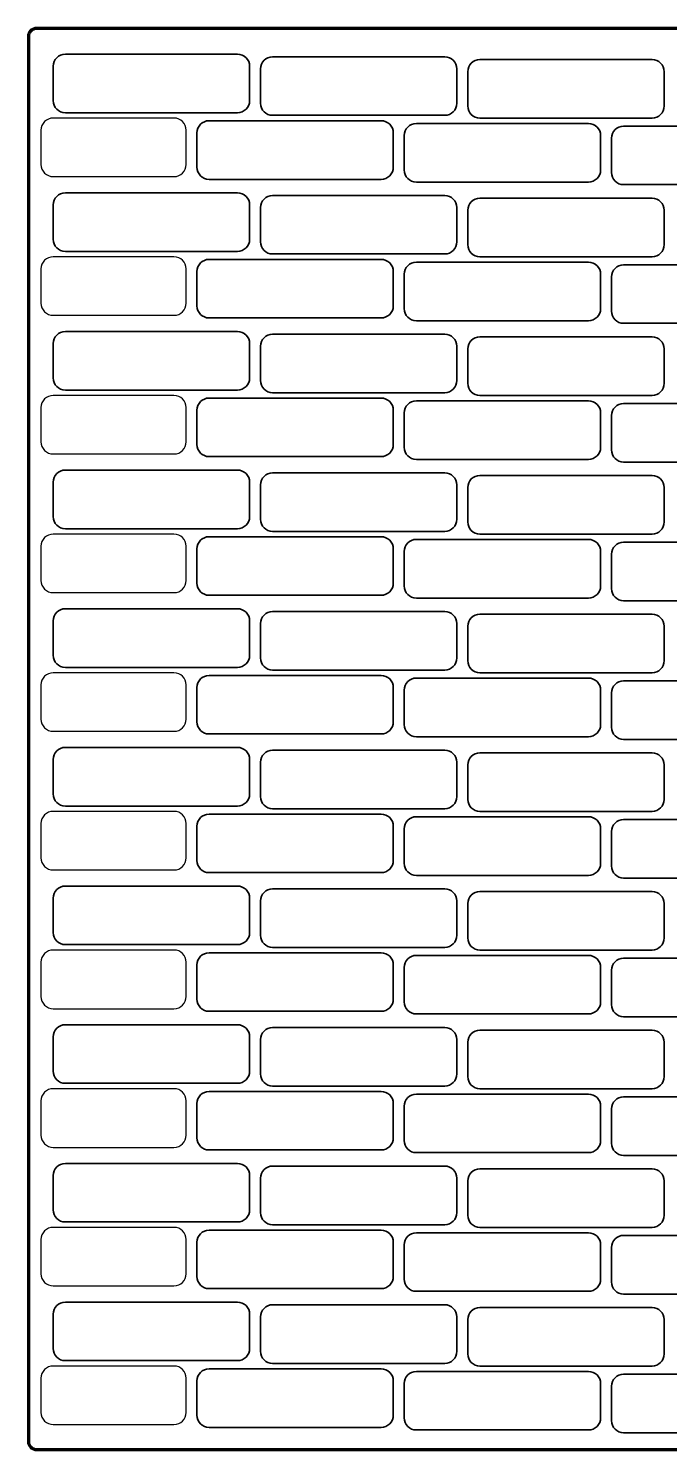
# Model space of a CAD drawing. Extents: x 1 to 1079, y -1079 to -1.
# Drawn here: x 1 to 488, y -1079 to -1 of the extents above; entities that cross this region are included whole.
import ezdxf

# ---------------------------------------------------------------- set-up
doc = ezdxf.new("R2010")
doc.units = 0
doc.header["$MEASUREMENT"] = 0
doc.layers.add('Layer 1', color=7, linetype='Continuous', lineweight=0)

msp = doc.modelspace()

# ---------------------------------------------------------------- linework, layer by layer
at = {"layer": 'Layer 1', "color": 18, "lineweight": 106, "true_color": 0x000000}
msp.add_open_spline([(1073, -1078.8), (1073, -1078.8), (7.2, -1078.8), (7.2, -1078.8), (3.8, -1078.8), (1.1, -1076), (1.1, -1072.6), (1.1, -1072.6), (1.1, -6.8), (1.1, -6.8), (1.1, -3.4), (3.8, -0.7), (7.2, -0.7), (7.2, -0.7), (1073, -0.7), (1073, -0.7), (1076.4, -0.7), (1079.1, -3.4), (1079.1, -6.8), (1079.1, -6.8), (1079.1, -1072.6), (1079.1, -1072.6), (1079.1, -1076), (1076.4, -1078.8), (1073, -1078.8)], degree=3, knots=[0, 0, 0, 0, 1, 1, 1, 2, 2, 2, 3, 3, 3, 4, 4, 4, 5, 5, 5, 6, 6, 6, 7, 7, 7, 8, 8, 8, 8], dxfattribs=at)
at = {"layer": 'Layer 1', "color": 18, "lineweight": 35, "true_color": 0x000000}
for points in [[(159.7, -64.6), (159.7, -64.6), (29.1, -64.6), (29.1, -64.6), (24, -64.6), (19.9, -60.5), (19.9, -55.4), (19.9, -55.4), (19.9, -29.4), (19.9, -29.4), (19.9, -24.3), (24, -20.2), (29.1, -20.2), (29.1, -20.2), (159.7, -20.2), (159.7, -20.2), (164.7, -20.2), (168.9, -24.3), (168.9, -29.4), (168.9, -29.4), (168.9, -55.4), (168.9, -55.4), (168.9, -60.5), (164.7, -64.6), (159.7, -64.6)], [(316.9, -66.6), (316.9, -66.6), (186.3, -66.6), (186.3, -66.6), (181.3, -66.6), (177.1, -62.5), (177.1, -57.5), (177.1, -57.5), (177.1, -31.4), (177.1, -31.4), (177.1, -26.3), (181.3, -22.2), (186.3, -22.2), (186.3, -22.2), (316.9, -22.2), (316.9, -22.2), (322, -22.2), (326.1, -26.3), (326.1, -31.4), (326.1, -31.4), (326.1, -57.5), (326.1, -57.5), (326.1, -62.5), (322, -66.6), (316.9, -66.6)], [(474.2, -68.7), (474.2, -68.7), (343.6, -68.7), (343.6, -68.7), (338.5, -68.7), (334.4, -64.6), (334.4, -59.5), (334.4, -59.5), (334.4, -33.5), (334.4, -33.5), (334.4, -28.4), (338.5, -24.3), (343.6, -24.3), (343.6, -24.3), (474.2, -24.3), (474.2, -24.3), (479.3, -24.3), (483.4, -28.4), (483.4, -33.5), (483.4, -33.5), (483.4, -59.5), (483.4, -59.5), (483.4, -64.6), (479.3, -68.7), (474.2, -68.7)], [(268.7, -115.2), (268.7, -115.2), (138.1, -115.2), (138.1, -115.2), (133.1, -115.2), (128.9, -111), (128.9, -106), (128.9, -106), (128.9, -79.9), (128.9, -79.9), (128.9, -74.8), (133.1, -70.7), (138.1, -70.7), (138.1, -70.7), (268.7, -70.7), (268.7, -70.7), (273.8, -70.7), (277.9, -74.8), (277.9, -79.9), (277.9, -79.9), (277.9, -106), (277.9, -106), (277.9, -111), (273.8, -115.2), (268.7, -115.2)], [(426, -117.2), (426, -117.2), (295.4, -117.2), (295.4, -117.2), (290.3, -117.2), (286.2, -113.1), (286.2, -108), (286.2, -108), (286.2, -82), (286.2, -82), (286.2, -76.9), (290.3, -72.8), (295.4, -72.8), (295.4, -72.8), (426, -72.8), (426, -72.8), (431.1, -72.8), (435.2, -76.9), (435.2, -82), (435.2, -82), (435.2, -108), (435.2, -108), (435.2, -113.1), (431.1, -117.2), (426, -117.2)], [(583.2, -119.2), (583.2, -119.2), (452.6, -119.2), (452.6, -119.2), (447.6, -119.2), (443.5, -115.1), (443.5, -110), (443.5, -110), (443.5, -84), (443.5, -84), (443.5, -78.9), (447.6, -74.8), (452.6, -74.8), (452.6, -74.8), (583.2, -74.8), (583.2, -74.8), (588.3, -74.8), (592.4, -78.9), (592.4, -84), (592.4, -84), (592.4, -110), (592.4, -110), (592.4, -115.1), (588.3, -119.2), (583.2, -119.2)], [(159.7, -169.8), (159.7, -169.8), (29.1, -169.8), (29.1, -169.8), (24, -169.8), (19.9, -165.7), (19.9, -160.6), (19.9, -160.6), (19.9, -134.6), (19.9, -134.6), (19.9, -129.5), (24, -125.4), (29.1, -125.4), (29.1, -125.4), (159.7, -125.4), (159.7, -125.4), (164.7, -125.4), (168.9, -129.5), (168.9, -134.6), (168.9, -134.6), (168.9, -160.6), (168.9, -160.6), (168.9, -165.7), (164.7, -169.8), (159.7, -169.8)], [(316.9, -171.8), (316.9, -171.8), (186.3, -171.8), (186.3, -171.8), (181.3, -171.8), (177.1, -167.7), (177.1, -162.6), (177.1, -162.6), (177.1, -136.6), (177.1, -136.6), (177.1, -131.5), (181.3, -127.4), (186.3, -127.4), (186.3, -127.4), (316.9, -127.4), (316.9, -127.4), (322, -127.4), (326.1, -131.5), (326.1, -136.6), (326.1, -136.6), (326.1, -162.6), (326.1, -162.6), (326.1, -167.7), (322, -171.8), (316.9, -171.8)], [(474.2, -173.9), (474.2, -173.9), (343.6, -173.9), (343.6, -173.9), (338.5, -173.9), (334.4, -169.8), (334.4, -164.7), (334.4, -164.7), (334.4, -138.6), (334.4, -138.6), (334.4, -133.6), (338.5, -129.5), (343.6, -129.5), (343.6, -129.5), (474.2, -129.5), (474.2, -129.5), (479.3, -129.5), (483.4, -133.6), (483.4, -138.6), (483.4, -138.6), (483.4, -164.7), (483.4, -164.7), (483.4, -169.8), (479.3, -173.9), (474.2, -173.9)], [(268.7, -220.3), (268.7, -220.3), (138.1, -220.3), (138.1, -220.3), (133.1, -220.3), (128.9, -216.2), (128.9, -211.2), (128.9, -211.2), (128.9, -185.1), (128.9, -185.1), (128.9, -180), (133.1, -175.9), (138.1, -175.9), (138.1, -175.9), (268.7, -175.9), (268.7, -175.9), (273.8, -175.9), (277.9, -180), (277.9, -185.1), (277.9, -185.1), (277.9, -211.2), (277.9, -211.2), (277.9, -216.2), (273.8, -220.3), (268.7, -220.3)], [(426, -222.4), (426, -222.4), (295.4, -222.4), (295.4, -222.4), (290.3, -222.4), (286.2, -218.3), (286.2, -213.2), (286.2, -213.2), (286.2, -187.2), (286.2, -187.2), (286.2, -182.1), (290.3, -178), (295.4, -178), (295.4, -178), (426, -178), (426, -178), (431.1, -178), (435.2, -182.1), (435.2, -187.2), (435.2, -187.2), (435.2, -213.2), (435.2, -213.2), (435.2, -218.3), (431.1, -222.4), (426, -222.4)], [(583.2, -224.4), (583.2, -224.4), (452.6, -224.4), (452.6, -224.4), (447.6, -224.4), (443.5, -220.3), (443.5, -215.2), (443.5, -215.2), (443.5, -189.2), (443.5, -189.2), (443.5, -184.1), (447.6, -180), (452.6, -180), (452.6, -180), (583.2, -180), (583.2, -180), (588.3, -180), (592.4, -184.1), (592.4, -189.2), (592.4, -189.2), (592.4, -215.2), (592.4, -215.2), (592.4, -220.3), (588.3, -224.4), (583.2, -224.4)], [(159.7, -275), (159.7, -275), (29.1, -275), (29.1, -275), (24, -275), (19.9, -270.9), (19.9, -265.8), (19.9, -265.8), (19.9, -239.7), (19.9, -239.7), (19.9, -234.7), (24, -230.6), (29.1, -230.6), (29.1, -230.6), (159.7, -230.6), (159.7, -230.6), (164.7, -230.6), (168.9, -234.7), (168.9, -239.7), (168.9, -239.7), (168.9, -265.8), (168.9, -265.8), (168.9, -270.9), (164.7, -275), (159.7, -275)], [(316.9, -277), (316.9, -277), (186.3, -277), (186.3, -277), (181.3, -277), (177.1, -272.9), (177.1, -267.8), (177.1, -267.8), (177.1, -241.8), (177.1, -241.8), (177.1, -236.7), (181.3, -232.6), (186.3, -232.6), (186.3, -232.6), (316.9, -232.6), (316.9, -232.6), (322, -232.6), (326.1, -236.7), (326.1, -241.8), (326.1, -241.8), (326.1, -267.8), (326.1, -267.8), (326.1, -272.9), (322, -277), (316.9, -277)], [(474.2, -279.1), (474.2, -279.1), (343.6, -279.1), (343.6, -279.1), (338.5, -279.1), (334.4, -275), (334.4, -269.9), (334.4, -269.9), (334.4, -243.8), (334.4, -243.8), (334.4, -238.8), (338.5, -234.6), (343.6, -234.6), (343.6, -234.6), (474.2, -234.6), (474.2, -234.6), (479.3, -234.6), (483.4, -238.8), (483.4, -243.8), (483.4, -243.8), (483.4, -269.9), (483.4, -269.9), (483.4, -275), (479.3, -279.1), (474.2, -279.1)], [(268.7, -325.5), (268.7, -325.5), (138.1, -325.5), (138.1, -325.5), (133.1, -325.5), (128.9, -321.4), (128.9, -316.3), (128.9, -316.3), (128.9, -290.3), (128.9, -290.3), (128.9, -285.2), (133.1, -281.1), (138.1, -281.1), (138.1, -281.1), (268.7, -281.1), (268.7, -281.1), (273.8, -281.1), (277.9, -285.2), (277.9, -290.3), (277.9, -290.3), (277.9, -316.3), (277.9, -316.3), (277.9, -321.4), (273.8, -325.5), (268.7, -325.5)], [(426, -327.6), (426, -327.6), (295.4, -327.6), (295.4, -327.6), (290.3, -327.6), (286.2, -323.5), (286.2, -318.4), (286.2, -318.4), (286.2, -292.3), (286.2, -292.3), (286.2, -287.3), (290.3, -283.2), (295.4, -283.2), (295.4, -283.2), (426, -283.2), (426, -283.2), (431.1, -283.2), (435.2, -287.3), (435.2, -292.3), (435.2, -292.3), (435.2, -318.4), (435.2, -318.4), (435.2, -323.5), (431.1, -327.6), (426, -327.6)], [(583.2, -329.6), (583.2, -329.6), (452.6, -329.6), (452.6, -329.6), (447.6, -329.6), (443.5, -325.5), (443.5, -320.4), (443.5, -320.4), (443.5, -294.4), (443.5, -294.4), (443.5, -289.3), (447.6, -285.2), (452.6, -285.2), (452.6, -285.2), (583.2, -285.2), (583.2, -285.2), (588.3, -285.2), (592.4, -289.3), (592.4, -294.4), (592.4, -294.4), (592.4, -320.4), (592.4, -320.4), (592.4, -325.5), (588.3, -329.6), (583.2, -329.6)], [(159.7, -380.2), (159.7, -380.2), (29.1, -380.2), (29.1, -380.2), (24, -380.2), (19.9, -376.1), (19.9, -371), (19.9, -371), (19.9, -344.9), (19.9, -344.9), (19.9, -339.9), (24, -335.7), (29.1, -335.7), (29.1, -335.7), (159.7, -335.7), (159.7, -335.7), (164.7, -335.7), (168.9, -339.9), (168.9, -344.9), (168.9, -344.9), (168.9, -371), (168.9, -371), (168.9, -376.1), (164.7, -380.2), (159.7, -380.2)], [(316.9, -382.2), (316.9, -382.2), (186.3, -382.2), (186.3, -382.2), (181.3, -382.2), (177.1, -378.1), (177.1, -373), (177.1, -373), (177.1, -347), (177.1, -347), (177.1, -341.9), (181.3, -337.8), (186.3, -337.8), (186.3, -337.8), (316.9, -337.8), (316.9, -337.8), (322, -337.8), (326.1, -341.9), (326.1, -347), (326.1, -347), (326.1, -373), (326.1, -373), (326.1, -378.1), (322, -382.2), (316.9, -382.2)], [(474.2, -384.3), (474.2, -384.3), (343.6, -384.3), (343.6, -384.3), (338.5, -384.3), (334.4, -380.1), (334.4, -375.1), (334.4, -375.1), (334.4, -349), (334.4, -349), (334.4, -343.9), (338.5, -339.8), (343.6, -339.8), (343.6, -339.8), (474.2, -339.8), (474.2, -339.8), (479.3, -339.8), (483.4, -343.9), (483.4, -349), (483.4, -349), (483.4, -375.1), (483.4, -375.1), (483.4, -380.1), (479.3, -384.3), (474.2, -384.3)], [(268.7, -430.7), (268.7, -430.7), (138.1, -430.7), (138.1, -430.7), (133.1, -430.7), (128.9, -426.6), (128.9, -421.5), (128.9, -421.5), (128.9, -395.5), (128.9, -395.5), (128.9, -390.4), (133.1, -386.3), (138.1, -386.3), (138.1, -386.3), (268.7, -386.3), (268.7, -386.3), (273.8, -386.3), (277.9, -390.4), (277.9, -395.5), (277.9, -395.5), (277.9, -421.5), (277.9, -421.5), (277.9, -426.6), (273.8, -430.7), (268.7, -430.7)], [(426, -432.8), (426, -432.8), (295.4, -432.8), (295.4, -432.8), (290.3, -432.8), (286.2, -428.7), (286.2, -423.6), (286.2, -423.6), (286.2, -397.5), (286.2, -397.5), (286.2, -392.5), (290.3, -388.3), (295.4, -388.3), (295.4, -388.3), (426, -388.3), (426, -388.3), (431.1, -388.3), (435.2, -392.5), (435.2, -397.5), (435.2, -397.5), (435.2, -423.6), (435.2, -423.6), (435.2, -428.7), (431.1, -432.8), (426, -432.8)], [(583.2, -434.8), (583.2, -434.8), (452.6, -434.8), (452.6, -434.8), (447.6, -434.8), (443.5, -430.7), (443.5, -425.6), (443.5, -425.6), (443.5, -399.6), (443.5, -399.6), (443.5, -394.5), (447.6, -390.4), (452.6, -390.4), (452.6, -390.4), (583.2, -390.4), (583.2, -390.4), (588.3, -390.4), (592.4, -394.5), (592.4, -399.6), (592.4, -399.6), (592.4, -425.6), (592.4, -425.6), (592.4, -430.7), (588.3, -434.8), (583.2, -434.8)], [(159.7, -485.4), (159.7, -485.4), (29.1, -485.4), (29.1, -485.4), (24, -485.4), (19.9, -481.3), (19.9, -476.2), (19.9, -476.2), (19.9, -450.1), (19.9, -450.1), (19.9, -445.1), (24, -440.9), (29.1, -440.9), (29.1, -440.9), (159.7, -440.9), (159.7, -440.9), (164.7, -440.9), (168.9, -445.1), (168.9, -450.1), (168.9, -450.1), (168.9, -476.2), (168.9, -476.2), (168.9, -481.3), (164.7, -485.4), (159.7, -485.4)], [(316.9, -487.4), (316.9, -487.4), (186.3, -487.4), (186.3, -487.4), (181.3, -487.4), (177.1, -483.3), (177.1, -478.2), (177.1, -478.2), (177.1, -452.2), (177.1, -452.2), (177.1, -447.1), (181.3, -443), (186.3, -443), (186.3, -443), (316.9, -443), (316.9, -443), (322, -443), (326.1, -447.1), (326.1, -452.2), (326.1, -452.2), (326.1, -478.2), (326.1, -478.2), (326.1, -483.3), (322, -487.4), (316.9, -487.4)], [(474.2, -489.5), (474.2, -489.5), (343.6, -489.5), (343.6, -489.5), (338.5, -489.5), (334.4, -485.3), (334.4, -480.3), (334.4, -480.3), (334.4, -454.2), (334.4, -454.2), (334.4, -449.1), (338.5, -445), (343.6, -445), (343.6, -445), (474.2, -445), (474.2, -445), (479.3, -445), (483.4, -449.1), (483.4, -454.2), (483.4, -454.2), (483.4, -480.3), (483.4, -480.3), (483.4, -485.3), (479.3, -489.5), (474.2, -489.5)], [(268.7, -535.9), (268.7, -535.9), (138.1, -535.9), (138.1, -535.9), (133.1, -535.9), (128.9, -531.8), (128.9, -526.7), (128.9, -526.7), (128.9, -500.7), (128.9, -500.7), (128.9, -495.6), (133.1, -491.5), (138.1, -491.5), (138.1, -491.5), (268.7, -491.5), (268.7, -491.5), (273.8, -491.5), (277.9, -495.6), (277.9, -500.7), (277.9, -500.7), (277.9, -526.7), (277.9, -526.7), (277.9, -531.8), (273.8, -535.9), (268.7, -535.9)], [(426, -538), (426, -538), (295.4, -538), (295.4, -538), (290.3, -538), (286.2, -533.8), (286.2, -528.8), (286.2, -528.8), (286.2, -502.7), (286.2, -502.7), (286.2, -497.7), (290.3, -493.5), (295.4, -493.5), (295.4, -493.5), (426, -493.5), (426, -493.5), (431.1, -493.5), (435.2, -497.7), (435.2, -502.7), (435.2, -502.7), (435.2, -528.8), (435.2, -528.8), (435.2, -533.8), (431.1, -538), (426, -538)], [(583.2, -540), (583.2, -540), (452.6, -540), (452.6, -540), (447.6, -540), (443.5, -535.9), (443.5, -530.8), (443.5, -530.8), (443.5, -504.8), (443.5, -504.8), (443.5, -499.7), (447.6, -495.6), (452.6, -495.6), (452.6, -495.6), (583.2, -495.6), (583.2, -495.6), (588.3, -495.6), (592.4, -499.7), (592.4, -504.8), (592.4, -504.8), (592.4, -530.8), (592.4, -530.8), (592.4, -535.9), (588.3, -540), (583.2, -540)], [(159.7, -590.6), (159.7, -590.6), (29.1, -590.6), (29.1, -590.6), (24, -590.6), (19.9, -586.4), (19.9, -581.4), (19.9, -581.4), (19.9, -555.3), (19.9, -555.3), (19.9, -550.2), (24, -546.1), (29.1, -546.1), (29.1, -546.1), (159.7, -546.1), (159.7, -546.1), (164.7, -546.1), (168.9, -550.2), (168.9, -555.3), (168.9, -555.3), (168.9, -581.4), (168.9, -581.4), (168.9, -586.4), (164.7, -590.6), (159.7, -590.6)], [(316.9, -592.6), (316.9, -592.6), (186.3, -592.6), (186.3, -592.6), (181.3, -592.6), (177.1, -588.5), (177.1, -583.4), (177.1, -583.4), (177.1, -557.4), (177.1, -557.4), (177.1, -552.3), (181.3, -548.2), (186.3, -548.2), (186.3, -548.2), (316.9, -548.2), (316.9, -548.2), (322, -548.2), (326.1, -552.3), (326.1, -557.4), (326.1, -557.4), (326.1, -583.4), (326.1, -583.4), (326.1, -588.5), (322, -592.6), (316.9, -592.6)], [(474.2, -594.6), (474.2, -594.6), (343.6, -594.6), (343.6, -594.6), (338.5, -594.6), (334.4, -590.5), (334.4, -585.5), (334.4, -585.5), (334.4, -559.4), (334.4, -559.4), (334.4, -554.3), (338.5, -550.2), (343.6, -550.2), (343.6, -550.2), (474.2, -550.2), (474.2, -550.2), (479.3, -550.2), (483.4, -554.3), (483.4, -559.4), (483.4, -559.4), (483.4, -585.5), (483.4, -585.5), (483.4, -590.5), (479.3, -594.6), (474.2, -594.6)], [(268.7, -641.1), (268.7, -641.1), (138.1, -641.1), (138.1, -641.1), (133.1, -641.1), (128.9, -637), (128.9, -631.9), (128.9, -631.9), (128.9, -605.9), (128.9, -605.9), (128.9, -600.8), (133.1, -596.7), (138.1, -596.7), (138.1, -596.7), (268.7, -596.7), (268.7, -596.7), (273.8, -596.7), (277.9, -600.8), (277.9, -605.9), (277.9, -605.9), (277.9, -631.9), (277.9, -631.9), (277.9, -637), (273.8, -641.1), (268.7, -641.1)], [(426, -643.2), (426, -643.2), (295.4, -643.2), (295.4, -643.2), (290.3, -643.2), (286.2, -639), (286.2, -634), (286.2, -634), (286.2, -607.9), (286.2, -607.9), (286.2, -602.8), (290.3, -598.7), (295.4, -598.7), (295.4, -598.7), (426, -598.7), (426, -598.7), (431.1, -598.7), (435.2, -602.8), (435.2, -607.9), (435.2, -607.9), (435.2, -634), (435.2, -634), (435.2, -639), (431.1, -643.2), (426, -643.2)], [(583.2, -645.2), (583.2, -645.2), (452.6, -645.2), (452.6, -645.2), (447.6, -645.2), (443.5, -641.1), (443.5, -636), (443.5, -636), (443.5, -610), (443.5, -610), (443.5, -604.9), (447.6, -600.8), (452.6, -600.8), (452.6, -600.8), (583.2, -600.8), (583.2, -600.8), (588.3, -600.8), (592.4, -604.9), (592.4, -610), (592.4, -610), (592.4, -636), (592.4, -636), (592.4, -641.1), (588.3, -645.2), (583.2, -645.2)], [(159.7, -695.7), (159.7, -695.7), (29.1, -695.7), (29.1, -695.7), (24, -695.7), (19.9, -691.6), (19.9, -686.6), (19.9, -686.6), (19.9, -660.5), (19.9, -660.5), (19.9, -655.4), (24, -651.3), (29.1, -651.3), (29.1, -651.3), (159.7, -651.3), (159.7, -651.3), (164.7, -651.3), (168.9, -655.4), (168.9, -660.5), (168.9, -660.5), (168.9, -686.6), (168.9, -686.6), (168.9, -691.6), (164.7, -695.7), (159.7, -695.7)], [(316.9, -697.8), (316.9, -697.8), (186.3, -697.8), (186.3, -697.8), (181.3, -697.8), (177.1, -693.7), (177.1, -688.6), (177.1, -688.6), (177.1, -662.6), (177.1, -662.6), (177.1, -657.5), (181.3, -653.4), (186.3, -653.4), (186.3, -653.4), (316.9, -653.4), (316.9, -653.4), (322, -653.4), (326.1, -657.5), (326.1, -662.6), (326.1, -662.6), (326.1, -688.6), (326.1, -688.6), (326.1, -693.7), (322, -697.8), (316.9, -697.8)], [(474.2, -699.8), (474.2, -699.8), (343.6, -699.8), (343.6, -699.8), (338.5, -699.8), (334.4, -695.7), (334.4, -690.6), (334.4, -690.6), (334.4, -664.6), (334.4, -664.6), (334.4, -659.5), (338.5, -655.4), (343.6, -655.4), (343.6, -655.4), (474.2, -655.4), (474.2, -655.4), (479.3, -655.4), (483.4, -659.5), (483.4, -664.6), (483.4, -664.6), (483.4, -690.6), (483.4, -690.6), (483.4, -695.7), (479.3, -699.8), (474.2, -699.8)], [(268.7, -746.3), (268.7, -746.3), (138.1, -746.3), (138.1, -746.3), (133.1, -746.3), (128.9, -742.2), (128.9, -737.1), (128.9, -737.1), (128.9, -711.1), (128.9, -711.1), (128.9, -706), (133.1, -701.9), (138.1, -701.9), (138.1, -701.9), (268.7, -701.9), (268.7, -701.9), (273.8, -701.9), (277.9, -706), (277.9, -711.1), (277.9, -711.1), (277.9, -737.1), (277.9, -737.1), (277.9, -742.2), (273.8, -746.3), (268.7, -746.3)], [(426, -748.3), (426, -748.3), (295.4, -748.3), (295.4, -748.3), (290.3, -748.3), (286.2, -744.2), (286.2, -739.2), (286.2, -739.2), (286.2, -713.1), (286.2, -713.1), (286.2, -708), (290.3, -703.9), (295.4, -703.9), (295.4, -703.9), (426, -703.9), (426, -703.9), (431.1, -703.9), (435.2, -708), (435.2, -713.1), (435.2, -713.1), (435.2, -739.2), (435.2, -739.2), (435.2, -744.2), (431.1, -748.3), (426, -748.3)], [(583.2, -750.4), (583.2, -750.4), (452.6, -750.4), (452.6, -750.4), (447.6, -750.4), (443.5, -746.3), (443.5, -741.2), (443.5, -741.2), (443.5, -715.2), (443.5, -715.2), (443.5, -710.1), (447.6, -706), (452.6, -706), (452.6, -706), (583.2, -706), (583.2, -706), (588.3, -706), (592.4, -710.1), (592.4, -715.2), (592.4, -715.2), (592.4, -741.2), (592.4, -741.2), (592.4, -746.3), (588.3, -750.4), (583.2, -750.4)], [(159.7, -800.9), (159.7, -800.9), (29.1, -800.9), (29.1, -800.9), (24, -800.9), (19.9, -796.8), (19.9, -791.7), (19.9, -791.7), (19.9, -765.7), (19.9, -765.7), (19.9, -760.6), (24, -756.5), (29.1, -756.5), (29.1, -756.5), (159.7, -756.5), (159.7, -756.5), (164.7, -756.5), (168.9, -760.6), (168.9, -765.7), (168.9, -765.7), (168.9, -791.7), (168.9, -791.7), (168.9, -796.8), (164.7, -800.9), (159.7, -800.9)], [(316.9, -803), (316.9, -803), (186.3, -803), (186.3, -803), (181.3, -803), (177.1, -798.9), (177.1, -793.8), (177.1, -793.8), (177.1, -767.7), (177.1, -767.7), (177.1, -762.7), (181.3, -758.6), (186.3, -758.6), (186.3, -758.6), (316.9, -758.6), (316.9, -758.6), (322, -758.6), (326.1, -762.7), (326.1, -767.7), (326.1, -767.7), (326.1, -793.8), (326.1, -793.8), (326.1, -798.9), (322, -803), (316.9, -803)], [(474.2, -805), (474.2, -805), (343.6, -805), (343.6, -805), (338.5, -805), (334.4, -800.9), (334.4, -795.8), (334.4, -795.8), (334.4, -769.8), (334.4, -769.8), (334.4, -764.7), (338.5, -760.6), (343.6, -760.6), (343.6, -760.6), (474.2, -760.6), (474.2, -760.6), (479.3, -760.6), (483.4, -764.7), (483.4, -769.8), (483.4, -769.8), (483.4, -795.8), (483.4, -795.8), (483.4, -800.9), (479.3, -805), (474.2, -805)], [(268.7, -851.5), (268.7, -851.5), (138.1, -851.5), (138.1, -851.5), (133.1, -851.5), (128.9, -847.4), (128.9, -842.3), (128.9, -842.3), (128.9, -816.3), (128.9, -816.3), (128.9, -811.2), (133.1, -807.1), (138.1, -807.1), (138.1, -807.1), (268.7, -807.1), (268.7, -807.1), (273.8, -807.1), (277.9, -811.2), (277.9, -816.3), (277.9, -816.3), (277.9, -842.3), (277.9, -842.3), (277.9, -847.4), (273.8, -851.5), (268.7, -851.5)], [(426, -853.5), (426, -853.5), (295.4, -853.5), (295.4, -853.5), (290.3, -853.5), (286.2, -849.4), (286.2, -844.3), (286.2, -844.3), (286.2, -818.3), (286.2, -818.3), (286.2, -813.2), (290.3, -809.1), (295.4, -809.1), (295.4, -809.1), (426, -809.1), (426, -809.1), (431.1, -809.1), (435.2, -813.2), (435.2, -818.3), (435.2, -818.3), (435.2, -844.3), (435.2, -844.3), (435.2, -849.4), (431.1, -853.5), (426, -853.5)], [(583.2, -855.6), (583.2, -855.6), (452.6, -855.6), (452.6, -855.6), (447.6, -855.6), (443.5, -851.5), (443.5, -846.4), (443.5, -846.4), (443.5, -820.3), (443.5, -820.3), (443.5, -815.3), (447.6, -811.2), (452.6, -811.2), (452.6, -811.2), (583.2, -811.2), (583.2, -811.2), (588.3, -811.2), (592.4, -815.3), (592.4, -820.3), (592.4, -820.3), (592.4, -846.4), (592.4, -846.4), (592.4, -851.5), (588.3, -855.6), (583.2, -855.6)], [(159.7, -906.1), (159.7, -906.1), (29.1, -906.1), (29.1, -906.1), (24, -906.1), (19.9, -902), (19.9, -896.9), (19.9, -896.9), (19.9, -870.9), (19.9, -870.9), (19.9, -865.8), (24, -861.7), (29.1, -861.7), (29.1, -861.7), (159.7, -861.7), (159.7, -861.7), (164.7, -861.7), (168.9, -865.8), (168.9, -870.9), (168.9, -870.9), (168.9, -896.9), (168.9, -896.9), (168.9, -902), (164.7, -906.1), (159.7, -906.1)], [(316.9, -908.2), (316.9, -908.2), (186.3, -908.2), (186.3, -908.2), (181.3, -908.2), (177.1, -904.1), (177.1, -899), (177.1, -899), (177.1, -872.9), (177.1, -872.9), (177.1, -867.9), (181.3, -863.7), (186.3, -863.7), (186.3, -863.7), (316.9, -863.7), (316.9, -863.7), (322, -863.7), (326.1, -867.9), (326.1, -872.9), (326.1, -872.9), (326.1, -899), (326.1, -899), (326.1, -904.1), (322, -908.2), (316.9, -908.2)], [(474.2, -910.2), (474.2, -910.2), (343.6, -910.2), (343.6, -910.2), (338.5, -910.2), (334.4, -906.1), (334.4, -901), (334.4, -901), (334.4, -875), (334.4, -875), (334.4, -869.9), (338.5, -865.8), (343.6, -865.8), (343.6, -865.8), (474.2, -865.8), (474.2, -865.8), (479.3, -865.8), (483.4, -869.9), (483.4, -875), (483.4, -875), (483.4, -901), (483.4, -901), (483.4, -906.1), (479.3, -910.2), (474.2, -910.2)], [(268.7, -956.7), (268.7, -956.7), (138.1, -956.7), (138.1, -956.7), (133.1, -956.7), (128.9, -952.6), (128.9, -947.5), (128.9, -947.5), (128.9, -921.5), (128.9, -921.5), (128.9, -916.4), (133.1, -912.3), (138.1, -912.3), (138.1, -912.3), (268.7, -912.3), (268.7, -912.3), (273.8, -912.3), (277.9, -916.4), (277.9, -921.5), (277.9, -921.5), (277.9, -947.5), (277.9, -947.5), (277.9, -952.6), (273.8, -956.7), (268.7, -956.7)], [(426, -958.7), (426, -958.7), (295.4, -958.7), (295.4, -958.7), (290.3, -958.7), (286.2, -954.6), (286.2, -949.5), (286.2, -949.5), (286.2, -923.5), (286.2, -923.5), (286.2, -918.4), (290.3, -914.3), (295.4, -914.3), (295.4, -914.3), (426, -914.3), (426, -914.3), (431.1, -914.3), (435.2, -918.4), (435.2, -923.5), (435.2, -923.5), (435.2, -949.5), (435.2, -949.5), (435.2, -954.6), (431.1, -958.7), (426, -958.7)], [(583.2, -960.8), (583.2, -960.8), (452.6, -960.8), (452.6, -960.8), (447.6, -960.8), (443.5, -956.7), (443.5, -951.6), (443.5, -951.6), (443.5, -925.5), (443.5, -925.5), (443.5, -920.5), (447.6, -916.3), (452.6, -916.3), (452.6, -916.3), (583.2, -916.3), (583.2, -916.3), (588.3, -916.3), (592.4, -920.5), (592.4, -925.5), (592.4, -925.5), (592.4, -951.6), (592.4, -951.6), (592.4, -956.7), (588.3, -960.8), (583.2, -960.8)], [(159.7, -1011.3), (159.7, -1011.3), (29.1, -1011.3), (29.1, -1011.3), (24, -1011.3), (19.9, -1007.2), (19.9, -1002.1), (19.9, -1002.1), (19.9, -976.1), (19.9, -976.1), (19.9, -971), (24, -966.9), (29.1, -966.9), (29.1, -966.9), (159.7, -966.9), (159.7, -966.9), (164.7, -966.9), (168.9, -971), (168.9, -976.1), (168.9, -976.1), (168.9, -1002.1), (168.9, -1002.1), (168.9, -1007.2), (164.7, -1011.3), (159.7, -1011.3)], [(316.9, -1013.4), (316.9, -1013.4), (186.3, -1013.4), (186.3, -1013.4), (181.3, -1013.4), (177.1, -1009.3), (177.1, -1004.2), (177.1, -1004.2), (177.1, -978.1), (177.1, -978.1), (177.1, -973.1), (181.3, -968.9), (186.3, -968.9), (186.3, -968.9), (316.9, -968.9), (316.9, -968.9), (322, -968.9), (326.1, -973.1), (326.1, -978.1), (326.1, -978.1), (326.1, -1004.2), (326.1, -1004.2), (326.1, -1009.3), (322, -1013.4), (316.9, -1013.4)], [(474.2, -1015.4), (474.2, -1015.4), (343.6, -1015.4), (343.6, -1015.4), (338.5, -1015.4), (334.4, -1011.3), (334.4, -1006.2), (334.4, -1006.2), (334.4, -980.2), (334.4, -980.2), (334.4, -975.1), (338.5, -971), (343.6, -971), (343.6, -971), (474.2, -971), (474.2, -971), (479.3, -971), (483.4, -975.1), (483.4, -980.2), (483.4, -980.2), (483.4, -1006.2), (483.4, -1006.2), (483.4, -1011.3), (479.3, -1015.4), (474.2, -1015.4)], [(268.7, -1061.9), (268.7, -1061.9), (138.1, -1061.9), (138.1, -1061.9), (133.1, -1061.9), (128.9, -1057.8), (128.9, -1052.7), (128.9, -1052.7), (128.9, -1026.6), (128.9, -1026.6), (128.9, -1021.6), (133.1, -1017.5), (138.1, -1017.5), (138.1, -1017.5), (268.7, -1017.5), (268.7, -1017.5), (273.8, -1017.5), (277.9, -1021.6), (277.9, -1026.6), (277.9, -1026.6), (277.9, -1052.7), (277.9, -1052.7), (277.9, -1057.8), (273.8, -1061.9), (268.7, -1061.9)], [(426, -1063.9), (426, -1063.9), (295.4, -1063.9), (295.4, -1063.9), (290.3, -1063.9), (286.2, -1059.8), (286.2, -1054.7), (286.2, -1054.7), (286.2, -1028.7), (286.2, -1028.7), (286.2, -1023.6), (290.3, -1019.5), (295.4, -1019.5), (295.4, -1019.5), (426, -1019.5), (426, -1019.5), (431.1, -1019.5), (435.2, -1023.6), (435.2, -1028.7), (435.2, -1028.7), (435.2, -1054.7), (435.2, -1054.7), (435.2, -1059.8), (431.1, -1063.9), (426, -1063.9)], [(583.2, -1066), (583.2, -1066), (452.6, -1066), (452.6, -1066), (447.6, -1066), (443.5, -1061.8), (443.5, -1056.8), (443.5, -1056.8), (443.5, -1030.7), (443.5, -1030.7), (443.5, -1025.7), (447.6, -1021.5), (452.6, -1021.5), (452.6, -1021.5), (583.2, -1021.5), (583.2, -1021.5), (588.3, -1021.5), (592.4, -1025.7), (592.4, -1030.7), (592.4, -1030.7), (592.4, -1056.8), (592.4, -1056.8), (592.4, -1061.8), (588.3, -1066), (583.2, -1066)]]:
    msp.add_open_spline(points, degree=3, knots=[0, 0, 0, 0, 1, 1, 1, 2, 2, 2, 3, 3, 3, 4, 4, 4, 5, 5, 5, 6, 6, 6, 7, 7, 7, 8, 8, 8, 8], dxfattribs=at)
at = {"layer": 'Layer 1', "color": 18, "lineweight": 30, "true_color": 0x000000}
for points in [[(111.5, -113.1), (111.5, -113.1), (19.8, -113.1), (19.8, -113.1), (14.8, -113.1), (10.6, -109), (10.6, -103.9), (10.6, -103.9), (10.6, -77.9), (10.6, -77.9), (10.6, -72.8), (14.8, -68.7), (19.8, -68.7), (19.8, -68.7), (111.5, -68.7), (111.5, -68.7), (116.6, -68.7), (120.7, -72.8), (120.7, -77.9), (120.7, -77.9), (120.7, -103.9), (120.7, -103.9), (120.7, -109), (116.6, -113.1), (111.5, -113.1)], [(111.5, -218.3), (111.5, -218.3), (19.8, -218.3), (19.8, -218.3), (14.8, -218.3), (10.6, -214.2), (10.6, -209.1), (10.6, -209.1), (10.6, -183.1), (10.6, -183.1), (10.6, -178), (14.8, -173.9), (19.8, -173.9), (19.8, -173.9), (111.5, -173.9), (111.5, -173.9), (116.6, -173.9), (120.7, -178), (120.7, -183.1), (120.7, -183.1), (120.7, -209.1), (120.7, -209.1), (120.7, -214.2), (116.6, -218.3), (111.5, -218.3)], [(111.5, -323.5), (111.5, -323.5), (19.8, -323.5), (19.8, -323.5), (14.8, -323.5), (10.6, -319.4), (10.6, -314.3), (10.6, -314.3), (10.6, -288.3), (10.6, -288.3), (10.6, -283.2), (14.8, -279.1), (19.8, -279.1), (19.8, -279.1), (111.5, -279.1), (111.5, -279.1), (116.6, -279.1), (120.7, -283.2), (120.7, -288.3), (120.7, -288.3), (120.7, -314.3), (120.7, -314.3), (120.7, -319.4), (116.6, -323.5), (111.5, -323.5)], [(111.5, -428.7), (111.5, -428.7), (19.8, -428.7), (19.8, -428.7), (14.8, -428.7), (10.6, -424.6), (10.6, -419.5), (10.6, -419.5), (10.6, -393.5), (10.6, -393.5), (10.6, -388.4), (14.8, -384.3), (19.8, -384.3), (19.8, -384.3), (111.5, -384.3), (111.5, -384.3), (116.6, -384.3), (120.7, -388.4), (120.7, -393.5), (120.7, -393.5), (120.7, -419.5), (120.7, -419.5), (120.7, -424.6), (116.6, -428.7), (111.5, -428.7)], [(111.5, -533.9), (111.5, -533.9), (19.8, -533.9), (19.8, -533.9), (14.8, -533.9), (10.6, -529.8), (10.6, -524.7), (10.6, -524.7), (10.6, -498.6), (10.6, -498.6), (10.6, -493.6), (14.8, -489.5), (19.8, -489.5), (19.8, -489.5), (111.5, -489.5), (111.5, -489.5), (116.6, -489.5), (120.7, -493.6), (120.7, -498.6), (120.7, -498.6), (120.7, -524.7), (120.7, -524.7), (120.7, -529.8), (116.6, -533.9), (111.5, -533.9)], [(111.5, -639.1), (111.5, -639.1), (19.8, -639.1), (19.8, -639.1), (14.8, -639.1), (10.6, -635), (10.6, -629.9), (10.6, -629.9), (10.6, -603.8), (10.6, -603.8), (10.6, -598.8), (14.8, -594.6), (19.8, -594.6), (19.8, -594.6), (111.5, -594.6), (111.5, -594.6), (116.6, -594.6), (120.7, -598.8), (120.7, -603.8), (120.7, -603.8), (120.7, -629.9), (120.7, -629.9), (120.7, -635), (116.6, -639.1), (111.5, -639.1)], [(111.5, -744.3), (111.5, -744.3), (19.8, -744.3), (19.8, -744.3), (14.8, -744.3), (10.6, -740.1), (10.6, -735.1), (10.6, -735.1), (10.6, -709), (10.6, -709), (10.6, -703.9), (14.8, -699.8), (19.8, -699.8), (19.8, -699.8), (111.5, -699.8), (111.5, -699.8), (116.6, -699.8), (120.7, -703.9), (120.7, -709), (120.7, -709), (120.7, -735.1), (120.7, -735.1), (120.7, -740.1), (116.6, -744.3), (111.5, -744.3)], [(111.5, -849.5), (111.5, -849.5), (19.8, -849.5), (19.8, -849.5), (14.8, -849.5), (10.6, -845.3), (10.6, -840.3), (10.6, -840.3), (10.6, -814.2), (10.6, -814.2), (10.6, -809.1), (14.8, -805), (19.8, -805), (19.8, -805), (111.5, -805), (111.5, -805), (116.6, -805), (120.7, -809.1), (120.7, -814.2), (120.7, -814.2), (120.7, -840.3), (120.7, -840.3), (120.7, -845.3), (116.6, -849.5), (111.5, -849.5)], [(111.5, -954.6), (111.5, -954.6), (19.8, -954.6), (19.8, -954.6), (14.8, -954.6), (10.6, -950.5), (10.6, -945.5), (10.6, -945.5), (10.6, -919.4), (10.6, -919.4), (10.6, -914.3), (14.8, -910.2), (19.8, -910.2), (19.8, -910.2), (111.5, -910.2), (111.5, -910.2), (116.6, -910.2), (120.7, -914.3), (120.7, -919.4), (120.7, -919.4), (120.7, -945.5), (120.7, -945.5), (120.7, -950.5), (116.6, -954.6), (111.5, -954.6)], [(111.5, -1059.8), (111.5, -1059.8), (19.8, -1059.8), (19.8, -1059.8), (14.8, -1059.8), (10.6, -1055.7), (10.6, -1050.6), (10.6, -1050.6), (10.6, -1024.6), (10.6, -1024.6), (10.6, -1019.5), (14.8, -1015.4), (19.8, -1015.4), (19.8, -1015.4), (111.5, -1015.4), (111.5, -1015.4), (116.6, -1015.4), (120.7, -1019.5), (120.7, -1024.6), (120.7, -1024.6), (120.7, -1050.6), (120.7, -1050.6), (120.7, -1055.7), (116.6, -1059.8), (111.5, -1059.8)]]:
    msp.add_open_spline(points, degree=3, knots=[0, 0, 0, 0, 1, 1, 1, 2, 2, 2, 3, 3, 3, 4, 4, 4, 5, 5, 5, 6, 6, 6, 7, 7, 7, 8, 8, 8, 8], dxfattribs=at)

doc.saveas('drawing.dxf')
